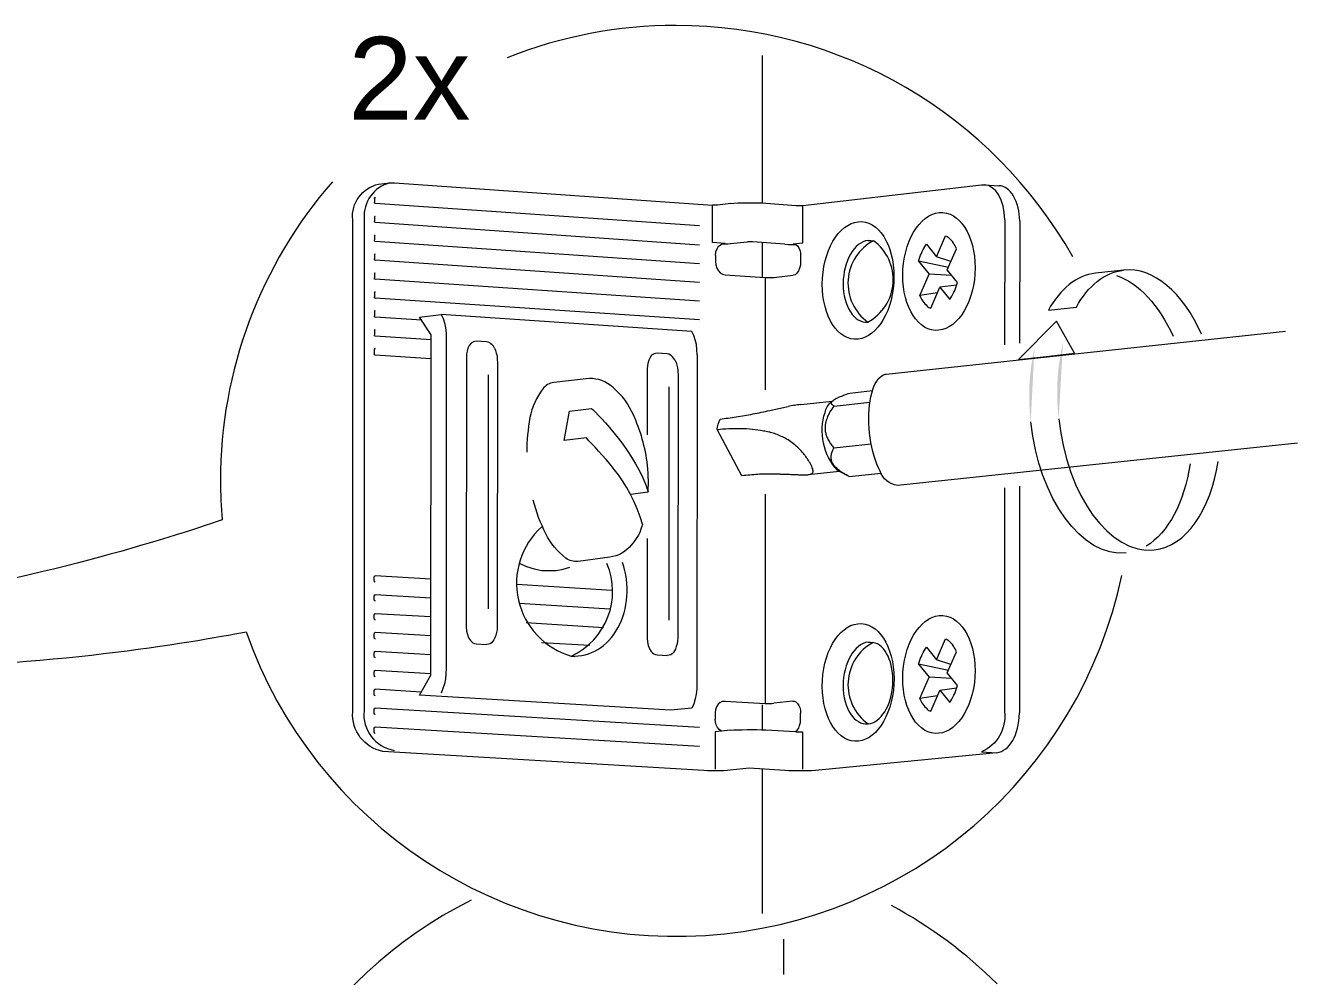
# Model space of a CAD drawing. Header units: metres. Extents: x -11.5 to 7.4, y -3.8 to 5.9.
# Drawn here: x 6.1789 to 6.422, y -0.2013 to -0.0195 of the extents above; entities that cross this region are included whole.
import ezdxf

# ---------------------------------------------------------------- set-up
doc = ezdxf.new("R2010")
doc.units = ezdxf.units.M
doc.header["$MEASUREMENT"] = 0
for name, color, linetype, lineweight in [('PDF12_Geometry_Num_Penna__7_Num_Penna__7', 7, 'Continuous', 18), ('PDF12_Solid Fills_Num_Penna__7_Num_Penna__7', 7, 'Continuous', 18), ('PDF12_Text_Num_Penna__7_Num_Penna__7', 7, 'Continuous', 18)]:
    doc.layers.add(name, color=color, linetype=linetype, lineweight=lineweight)
doc.styles.add('GENERATED_STYLE_1', font='')
doc.styles.get('GENERATED_STYLE_1').set_extended_font_data('Arial')

msp = doc.modelspace()

# ---------------------------------------------------------------- hatches: boundary and pattern name
at = {"layer": 'PDF12_Geometry_Num_Penna__7_Num_Penna__7', "linetype": 'Continuous', "lineweight": 18}
for points in [[(6.377154154738458, -0.08006788471890314, 0.0866461141950408), (6.376333512557284, -0.0946514825223348)], [(6.371703272466213, -0.08108631640781194, 0.08341254911021341), (6.370985824810818, -0.09523379448921343)]]:
    msp.add_hatch(color=7, dxfattribs=at).paths.add_polyline_path(points)

# ---------------------------------------------------------------- linework, layer by layer
at = {"layer": 'PDF12_Geometry_Num_Penna__7_Num_Penna__7', "color": 7, "linetype": 'Continuous', "lineweight": 18, "flags": 128}
for points in [[(6.379031680854453, -0.06369840736641841, 0.2706346865730537), (6.303214417065494, -0.01945989697120698, 0.09543994862644102), (6.270956299710388, -0.02563068391136625)], [(6.23755677718982, -0.04934441738283812, 0.1818035563263789), (6.216153741141351, -0.1065190986878388, 0.02112047143142686), (6.216492808868903, -0.1139638466188302)], [(6.365989612705116, -0.107835811696491), (6.365965656833064, -0.1506560116154105, -0.3331966840902427), (6.361569815736251, -0.1583377384038087), (6.364447960200399, -0.1585344222559133), (6.329830250873167, -0.1618649027247105), (6.329110346205253, -0.1619128144688204), (6.328246706305007, -0.1619128144688204), (6.32737323835469, -0.1619668687442273), (6.326451858660262, -0.1619668687442273), (6.325588218760014, -0.1619128144688204), (6.324772490603882, -0.1619128144688204), (6.323994846141781, -0.1618649027247105), (6.31719002712123, -0.1614570386466436), (6.313552542938245, -0.161816868129975), (6.312996029602811, -0.1618647798740849), (6.312333864729082, -0.1619126916181957), (6.311556220266983, -0.1619126916181957), (6.310798231905032, -0.1619126916181957), (6.309972675698823, -0.1619126916181957), (6.309195031236726, -0.1619126916181957), (6.308494536967707, -0.1618649027247105), (6.24720349973987, -0.1582272956911019, -0.3811091717443293), (6.241425834802669, -0.1506562573166619), (6.241425834802669, -0.05661103190623962, -0.3826092826600911), (6.246387525882485, -0.04980314162003729), (6.248547239886227, -0.04955375484941271), (6.249007929733441, -0.04955375484941271), (6.249401051736399, -0.04955375484941271)], [(6.24854748558748, -0.04955314059628435, 0.3643921101698933), (6.24362363250045, -0.05641066253535776), (6.243585548806411, -0.1504503596676132, 0.393729909257517), (6.249363090892986, -0.1580270491708475)], [(6.339907810568336, -0.06055207998587875), (6.340426240209734, -0.06055207998587875), (6.340944669851135, -0.06060981978006375, 0.5549171600282522), (6.339869481173048, -0.07616811444957072, 0.5503406632966503), (6.340944424149882, -0.06061031118256732)], [(6.355253327953747, -0.06569952121209255), (6.349561658454689, -0.0645250692282584, -0.07008471604442723), (6.350820385967909, -0.0616240745476917, -0.02809651485427964), (6.351065227265373, -0.0612641222137329), (6.353008724167491, -0.06366118362676243), (6.354724947411647, -0.0596636242591968, -0.09728648332462302), (6.355333795113726, -0.06004347839455448)], [(6.353616957616438, -0.06951931572394532), (6.355511314268186, -0.07185581177839317, 0.0204369607565852), (6.355724828656042, -0.07153124042470171, 0.0699464404147058), (6.357003949373164, -0.06857643716997863), (6.355050624420972, -0.0661710219143874), (6.356774218702686, -0.06215626345919478)], [(6.294496568098056, -0.10905682406755), (6.297881839946015, -0.10863606067376, 0.04447664109990637), (6.297671765375684, -0.1028706807991506, 0.08064370781714315), (6.29472089334099, -0.09320233653893606, 0.1174571781747278), (6.290623824966431, -0.08822442917649731, 0.1998478410961568), (6.286061152719615, -0.08702786407999952), (6.279846139554122, -0.0876986284975434, 0.1973728594111299), (6.277750307875859, -0.088916078200449, 0.1160723292343171), (6.275296980876158, -0.09443452831695343, 0.04627809419313438), (6.274688870277833, -0.1010217788789944)], [(6.421976451308058, -0.09930346717419614), (6.345536334845669, -0.1073956379038066, -0.2966754128024222), (6.342212488310668, -0.1046469779993853), (6.341890619670746, -0.1039995552007653), (6.341593321156012, -0.1032968496204791), (6.341313221728905, -0.1025572888524175), (6.341055235414466, -0.1017636738089491), (6.340823047731467, -0.100928289552666), (6.340620344198694, -0.1000757062087541), (6.340445896309882, -0.09919118170210339), (6.340297247052515, -0.09829682914537585), (6.340187909995441, -0.09737299243842745), (6.340098229038517, -0.096443013200183), (6.340047860281889, -0.09553637558086514), (6.340035575219297, -0.09462236692399095), (6.340046631775628, -0.09373292839230185), (6.340098229038517, -0.09286314596076028), (6.340178081945368, -0.09202407618569985), (6.3402886475087, -0.09121817607963933), (6.34043361124729, -0.09045281668013239), (6.340605602123583, -0.0897365975309965), (6.340804620137579, -0.08907934668230233), (6.341039264833094, -0.08845772251512773), (6.341289880109979, -0.08791103722976601), (6.341571208043346, -0.08743929082621893), (6.341867278051824, -0.08701299915426208), (6.342187918185486, -0.08668007395800892), (6.342520843381736, -0.08641103108723414), (6.342873424678139, -0.08622429813583032), (6.343235834024615, -0.0861100470537215), (6.343383254775723, -0.08609039095357307)], [(6.33337400002857, -0.09103119742698329, -0.01857176513296081), (6.333775721575341, -0.09078426766887482, -0.02900100901166496), (6.334436657942812, -0.09047714110406435, -0.01458663496644073), (6.335193417798507, -0.09015895798292206, -0.003165480395004254), (6.336405830625747, -0.08973278916159177), (6.340742457720863, -0.08926718528933986)], [(6.326971148256039, -0.09192493573057625, 0.02937080263194814), (6.325822494903651, -0.09208341303802126, 0.009417504514754989), (6.32462961532593, -0.0922898020895726)], [(6.336267869372834, -0.1056571786963572), (6.334055329599945, -0.1045158963815229, -0.2676781192566744), (6.331689595096528, -0.09341855364056162, -0.1477128112155758), (6.332749181745122, -0.09152272278130447), (6.333218471136151, -0.0911332862971248)], [(6.333167610977018, -0.0920619141784833, 0.02424306734896007), (6.333434196835274, -0.09221547746088987), (6.340249949561533, -0.09149434428671555)], [(6.311041598994986, -0.09669522553520604, -0.07214354001749038), (6.311622191053104, -0.094698902863942, 0.008382827457413224), (6.314720483838906, -0.0942898102796148, 0.007380766741749447), (6.316294200356991, -0.09402322442135969, 0.006413465055409468), (6.31788265895019, -0.09372715441288282, 0.003854359638355734), (6.319489545137271, -0.0934003717479257, 0.00538000910501954), (6.321116087424508, -0.09305270447656167)], [(6.332179646243336, -0.09429840982343052, 0.03935766654949668), (6.331846721047079, -0.0952296175679308, 0.03713608390730298), (6.33170789983979, -0.09597286385477322, 0.04071554196169359), (6.331698071789715, -0.09672102416665052, 0.04637682848463142), (6.331812322871828, -0.0974274152657113, 0.04257890808523731), (6.332028539973454, -0.09810432221455123, 0.0361256158826121), (6.33240446288878, -0.09885985356398486, 0.03288132531523819), (6.332873752279809, -0.09956501615678803, 0.01347670895985501), (6.333394638933726, -0.1002050679178526), (6.340489262580835, -0.0994397085183456)], [(6.323099510780049, -0.1052050883929576, -0.0006767824904297852), (6.321711298707109, -0.105206316899217, 0.005652260374424623), (6.320277631902574, -0.1052272015056239, 0.01095378544099788), (6.318810795429043, -0.1052873983123268, 0.006754547496644391), (6.315797269575128, -0.1055294140453968), (6.311041721845614, -0.09669522553520604, -0.007386650927964722), (6.31332920050032, -0.09651586362135678, -0.01744515789360101), (6.315589652017316, -0.09648637947113414, -0.02135564399898363), (6.317776393158764, -0.09660923009705868, -0.02733527376888996), (6.319912765543581, -0.09692741321820186, -0.007476721661646753), (6.320982794495377, -0.09716574343249373)], [(6.325160944283052, -0.09905641456546377, 0.02724877641931093), (6.324060202674774, -0.09838319313539934, 0.02299390677457829), (6.323061427086012, -0.097890562125448, 0.01841727193933448), (6.322039309878322, -0.09749006908493563)], [(6.32821501084352, -0.1021719064388948, 0.01595340008176144), (6.327792404690344, -0.101592051484535, 0.01995116050332276), (6.327316972768013, -0.1010171105552127, 0.01689009413796737), (6.326770287482656, -0.1004225135257384, 0.02418859518975087), (6.32617691895944, -0.09986477168404573)], [(6.32932803751439, -0.104232111435639, 0.02029557010710687), (6.329167103194436, -0.1038009057386446, 0.01451668709784883), (6.328900517336177, -0.103270191034655)], [(6.327764149046381, -0.1053697082316942, 0.01773368564994856), (6.328395601263628, -0.1053463666127676, 0.04334316430237712), (6.328905431361214, -0.1052517716308152)], [(6.294653448347358, -0.1187818024663159, -0.2003222332910404), (6.29054778042898, -0.1211061363087955), (6.284502301127265, -0.1219071223898203, -0.2005277237984098), (6.282157082678378, -0.1212867267289024, -0.1171548882466127), (6.27832291464329, -0.116631916512647, -0.04888901140861156), (6.27590398581885, -0.1102363129270456)], [(6.277561117911937, -0.1152830166400012, 0.5893325963494971), (6.283195047616806, -0.140011619132232, 0.4056333264550265), (6.289999743786735, -0.1222933647577236)], [(6.339907810568336, -0.1373378981096227), (6.340368500415551, -0.1373378981096227), (6.340848846362913, -0.1374017804351029, 0.5518793658808572), (6.339907442016456, -0.1529593380008603)], [(6.355253327953747, -0.1427366917164754), (6.349561658454689, -0.1415634682389015, -0.07008471604398687), (6.350820385967909, -0.1386612450520763, -0.02809651486363856), (6.351065227265373, -0.1383012927181175), (6.353008724167491, -0.1406983541311462), (6.354724947411647, -0.1367007947635805, -0.09614546129674634), (6.355333795113724, -0.1370806488989373)], [(6.353616957616438, -0.1465564862283282), (6.355511314268188, -0.1488929822827769, 0.02043696078576228), (6.355724828656044, -0.1485684109290855, 0.06994644041501591), (6.357003949373164, -0.1456136076743633), (6.355050624420972, -0.1432081924187711), (6.356774218702686, -0.1391934339635776)], [(6.264036001101466, -0.1866691812025092, 0.2832962679188645), (6.216153741141351, -0.2644348559186227, 0.4142054835113699), (6.303214294214868, -0.3514954089921414, 0.1650874844762945), (6.356004436680644, -0.3336697831705768)]]:
    msp.add_lwpolyline(points, format="xyb", dxfattribs=at)
for points in [[(6.319673452524279, -0.02521692300325373), (6.319656253436651, -0.05339148555265094)], [(6.249401543138903, -0.04955375484941271), (6.310174519277217, -0.05380438650638109)], [(6.327430855298246, -0.05385352675675037), (6.361569815736251, -0.04991247867711035), (6.361829030556951, -0.04991247867711035), (6.362088245377651, -0.04991247867711035), (6.36494820794916, -0.05011395370362592)], [(6.24561995517171, -0.05339160840327573), (6.245725606710007, -0.05349357442279334), (6.245667866915822, -0.05349357442279334), (6.245562215377525, -0.05339160840327573), (6.245562215377525, -0.05323435960209366)], [(6.245562461078778, -0.05257096622210433), (6.245562461078778, -0.05241248891466199), (6.245668112617075, -0.0523645771705521), (6.24572585241126, -0.05231175140140643), (6.245562461078778, -0.05247145721510638)], [(6.245562461078778, -0.05257096622210433), (6.245562461078778, -0.05323435960209366)], [(6.313658071625916, -0.05349357442279334), (6.314272324755535, -0.05344566267868167), (6.315030313117484, -0.05339160840327573), (6.31591360911788, -0.05334369665916583), (6.316834988812309, -0.05334369665916583), (6.317756368506737, -0.05334369665916583), (6.318667920151093, -0.05334369665916583), (6.319589299845525, -0.05339160840327573), (6.320376772357696, -0.05344566267868167), (6.326192520988934, -0.05385352675675037)], [(6.307678808811572, -0.057793346330131), (6.24572523815813, -0.05349357442279334)], [(6.313658071625916, -0.05349345157216767), (6.311153147363326, -0.05380426365575541), (6.310932016236663, -0.05380426365575541), (6.310692457516113, -0.05380426365575541), (6.310433242695412, -0.05380426365575541), (6.310174027874712, -0.05380426365575541)], [(6.311815312237057, -0.06131928214477345), (6.312208434240011, -0.06117063288740621), (6.312631040393191, -0.06112272114329631), (6.310174027874712, -0.06095932981081642), (6.310174027874712, -0.05380450935700587)], [(6.325588095909389, -0.06122444146156081), (6.327430855298246, -0.06102173792878585), (6.327430855298246, -0.05385340390612381)], [(6.326192766690188, -0.05385352675675037), (6.326547804999107, -0.05385352675675037), (6.32700849484632, -0.05385352675675037), (6.327431100999499, -0.05385352675675037)], [(6.24561995517171, -0.05701963308806235), (6.245725606710007, -0.05712037060132058), (6.245667866915822, -0.05707245885720891), (6.245562215377525, -0.05697172134395156), (6.245562215377525, -0.05687098383069422)], [(6.24572585241126, -0.05595378105754634), (6.245668112617075, -0.05595378105754634), (6.245562461078778, -0.05605083305202552), (6.245562461078778, -0.05620439633443119), (6.245562461078778, -0.05687024672693841)], [(6.245562461078778, -0.05610415022367654), (6.24572585241126, -0.05595427246004903)], [(6.307678808811572, -0.0614309533637396), (6.24572523815813, -0.05712012490006835)], [(6.366022045270363, -0.05661164615936887), (6.36600730319525, -0.08049995037027902)], [(6.368883359198756, -0.0568228263853312), (6.368873531148681, -0.08019270095484377)], [(6.24561995517171, -0.06066190844545538), (6.245725606710007, -0.06076264595871272), (6.245667866915822, -0.06071104869582467), (6.245562215377525, -0.06061031118256732), (6.245562215377525, -0.06045183387512587)], [(6.24572585241126, -0.05953033133006969), (6.245668112617075, -0.05958315709921713), (6.245562461078778, -0.05968266610621509), (6.245562461078778, -0.05979323166954664), (6.245562461078778, -0.06045171102449931)], [(6.245562461078778, -0.05974052875102576), (6.24572585241126, -0.05953045418069447)], [(6.307678808811572, -0.06501020635003218), (6.24572523815813, -0.06076203170558259)], [(6.245562461078778, -0.06332162449670786), (6.24572585241126, -0.06317174673308035)], [(6.24572585241126, -0.06317186958370691), (6.245668112617075, -0.06317186958370691), (6.245562461078778, -0.06327383560322364), (6.245562461078778, -0.06342125635433238), (6.245562461078778, -0.06409324927813653)], [(6.3107307869114, -0.06342125635433238), (6.310798354755658, -0.06275909148060244), (6.311057569576358, -0.06213992432594573), (6.311353639584835, -0.06168046298499075), (6.311815557938308, -0.06131928214477345)], [(6.313610159881804, -0.06122456431218648), (6.313091730240405, -0.06127247605629638), (6.312477477110788, -0.06127247605629638), (6.311815312237057, -0.06131915929414866)], [(6.312074527057757, -0.06122456431218648), (6.312631040393191, -0.06112259829266975)], [(6.316777371868749, -0.06086461197822945), (6.31361028273243, -0.06122456431218648)], [(6.317813985450297, -0.06081178620908201), (6.317554770629597, -0.06081178620908201), (6.317295555808897, -0.06081178620908201), (6.316988429244088, -0.06081178620908201), (6.316777126167498, -0.06086461197822945)], [(6.323994846141781, -0.06127198465379369), (6.31781423115155, -0.06081129480657932)], [(6.319656744839154, -0.06095945266144298), (6.319656744839154, -0.06762164210529775)], [(6.323994968992407, -0.06127137040066355), (6.324676789966285, -0.06131928214477345), (6.325367210483979, -0.06131928214477345), (6.326087115151891, -0.06131928214477345), (6.326413897816851, -0.06158341099051068), (6.3266534565374, -0.06194336332446859), (6.326873359157807, -0.06239913914664541), (6.326970411152285, -0.06291388326926661), (6.32700849484632, -0.06346916809844316), (6.32700849484632, -0.06464976261357158), (6.326970411152285, -0.06526892976822918), (6.326807019819805, -0.06587826887281167), (6.326615372843365, -0.06639301299543288), (6.326288590178407, -0.06679964856724041), (6.325953207969635, -0.06711168915708754), (6.325588341610642, -0.06721365517660338)], [(6.3258952224742, -0.06127247605629638), (6.325588095909389, -0.06122456431218648), (6.32582765462994, -0.06127247605629638), (6.326086869450641, -0.06131915929414866)], [(6.24561995517171, -0.06424128428237452), (6.245725606710007, -0.06434325030189036), (6.245667866915822, -0.06434325030189036), (6.245562215377525, -0.06424128428237452), (6.245562215377525, -0.06409263502500728)], [(6.307678808811572, -0.0685908106932116), (6.24572523815813, -0.064342636048762)], [(6.310730664060774, -0.0634211335037067), (6.310730664060774, -0.06460172801883601), (6.310798231905032, -0.06521106712341851), (6.310989878881472, -0.06583023427807433), (6.311297005446283, -0.06634006437565976), (6.311652043755203, -0.06675284247876423), (6.312112733602419, -0.06701082879320364), (6.312631163243816, -0.06711156630646098), (6.32025158756988, -0.06766807964189692)], [(6.349561904155941, -0.06452556063076287), (6.351572968902317, -0.06700714327442636)], [(6.355729619830452, -0.06459693684442502), (6.353008478466238, -0.06366081507488364)], [(6.245562215377525, -0.0678793827184867), (6.245725606710007, -0.06798134873800254), (6.24561995517171, -0.06793220848763326), (6.245562215377525, -0.0678326994806353), (6.245562215377525, -0.06772090541104525)], [(6.245562461078778, -0.06694842067523421), (6.24572585241126, -0.06679977141786697)], [(6.24572585241126, -0.06680075422287413), (6.245620200872963, -0.06680075422287413), (6.245562461078778, -0.06690149173613236), (6.245562461078778, -0.06705874053731531), (6.245562461078778, -0.06772090541104525)], [(6.307678808811572, -0.07217915462582436), (6.24572523815813, -0.06798134873800254)], [(6.320251710420505, -0.06766820249252348), (6.320241882370432, -0.08910072269121372)], [(6.320251710420505, -0.06766807964189692), (6.320674316573683, -0.06766807964189692), (6.321135006420898, -0.06766807964189692), (6.321528128423854, -0.06766807964189692), (6.32189299478285, -0.06762139640404641), (6.325588341610642, -0.06721353232597949)], [(6.349810308121562, -0.07110900282340094), (6.351573214603569, -0.06700702042380069)], [(6.355934780375748, -0.06726267257634788), (6.351572354649186, -0.06700714327442636)], [(6.388742777132489, -0.0662417838749203), (6.383393860879762, -0.06682778136057621)], [(6.245562461078778, -0.07059069603262813), (6.24572585241126, -0.07038922100611256), (6.245620200872963, -0.07044204677525912), (6.245562461078778, -0.07053787026348157), (6.245562461078778, -0.07063983628299741), (6.245562461078778, -0.0713106007005413)], [(6.351894223289108, -0.0735246146809434), (6.353616589064561, -0.06951968427582234)], [(6.356844243559461, -0.06910911748398618), (6.353616957616438, -0.06951943857457188)], [(6.245562215377525, -0.07150789880577602), (6.245725606710007, -0.07160863631903336), (6.24561995517171, -0.07156072457492257), (6.245562215377525, -0.07145998706166523), (6.245562215377525, -0.07131010929803949)], [(6.307678808811572, -0.07576025037150647), (6.24572523815813, -0.07160912772153694)], [(6.353168307130565, -0.07056735441370243), (6.349810799524063, -0.07110666866150872)], [(6.245562215377525, -0.07509685699151714), (6.245725606710007, -0.07519882301103475), (6.24561995517171, -0.07519882301103475), (6.245562215377525, -0.07509685699151714), (6.245562215377525, -0.07493960819033596)], [(6.24572585241126, -0.07401749139215053), (6.245620200872963, -0.07401749139215053), (6.245562461078778, -0.07411945741166726), (6.245562461078778, -0.07428284874414626), (6.245562461078778, -0.07494009959283865)], [(6.245562461078778, -0.07417130037580666), (6.24572585241126, -0.07401773709340098)], [(6.25462269474067, -0.07580767071311456), (6.24572585241126, -0.07519833160853029)], [(6.256427001883617, -0.0785759867176834), (6.254219376135762, -0.07519882301103475), (6.258317673016583, -0.07473813316382039)], [(6.307256325509018, -0.08242071990659827), (6.307217013308723, -0.08143668639294876), (6.307092934176541, -0.08046739495440924), (6.306891459150027, -0.07954970077875778), (6.306594160635289, -0.07872905859758461), (6.306239122326369, -0.0779575566667825), (6.258317550165959, -0.07473764176131592)], [(6.258317795867212, -0.07473813316382039), (6.258682662226203, -0.07551086360088188), (6.258941877046903, -0.07632044922572145), (6.259143352073419, -0.07724674294518685), (6.259277259255677, -0.07821726288998665), (6.259277259255677, -0.07919023984730345)], [(6.374368025393132, -0.07389169235120452), (6.379714484633341, -0.07331306590310227)], [(6.245562461078778, -0.07780939881191795), (6.24572585241126, -0.07766074955455071)], [(6.24572585241126, -0.07766136380768085), (6.245620200872963, -0.07766136380768085), (6.245562461078778, -0.07775964430841853), (6.245562461078778, -0.07790952207204693), (6.245562461078778, -0.07857537246455326)], [(6.245562215377525, -0.07872955000008908), (6.245725606710007, -0.07883151601960581), (6.24561995517171, -0.07877746174419897), (6.245562215377525, -0.07867795273720102), (6.245562215377525, -0.0785759867176834)], [(6.256427001883617, -0.07955019218126047), (6.245725483859379, -0.07883151601960581)], [(6.254162004893455, -0.1474778659227587), (6.256379458691383, -0.1436387838626354), (6.256427370435494, -0.07857586386705773)], [(6.259277504956929, -0.07919023984730345), (6.259277504956929, -0.1423575746848735), (6.25923942126289, -0.1433895199426347), (6.259143597774671, -0.144358811381176), (6.258942122748156, -0.1453281028197155), (6.258625168133273, -0.1461978852512571), (6.258318041568462, -0.1470664391765393)], [(6.265084285492476, -0.07981051265759387), (6.264757502827516, -0.07985842440170376), (6.264517944106966, -0.07991002166459271), (6.26405725425975, -0.0802171482294014), (6.263702215950831, -0.08063115483876615), (6.263443001130131, -0.08113852792383103), (6.263279609797653, -0.0817490955346738), (6.263183786309433, -0.08220978538188817), (6.263183786309433, -0.08282772403028549), (6.263126046515248, -0.1344299009433776)], [(6.268500761399419, -0.08113865077445759), (6.268299286372903, -0.08077869844049967), (6.268097811346388, -0.08052071212606027), (6.267838596525689, -0.08031800859328442), (6.267637121499172, -0.08016075979210235), (6.267320166884289, -0.08000596800343818), (6.267022868369555, -0.07995805625932739), (6.265084285492476, -0.07981063550822043)], [(6.343383377626349, -0.08608977670044471), (6.419703100475338, -0.07789072592627999)], [(6.245725483859379, -0.08123987969021851), (6.245619832321086, -0.08128901994058868), (6.245562092526901, -0.08138852894758664), (6.245524008832865, -0.08149909451091819), (6.245524008832865, -0.08215634535961147)], [(6.245562215377525, -0.08236715703369679), (6.245725606710007, -0.08246789454695413), (6.24561995517171, -0.08241998280284424), (6.245562215377525, -0.08231064574577118), (6.245524131683492, -0.0821570824633655)], [(6.245562461078778, -0.08143668639294876), (6.24572585241126, -0.08123889688521047)], [(6.25637896728888, -0.08318951912363204), (6.245725361008754, -0.08246838594945771)], [(6.268500884250047, -0.08113852792383103), (6.268702359276562, -0.0815992177710454), (6.268855922558966, -0.08210904786863082), (6.269019313891445, -0.08261764945995598), (6.269057397585483, -0.08302919905680106), (6.269057397585483, -0.08343829164112737), (6.269124965429739, -0.08384984123797157)], [(6.299578407090024, -0.0821091707192565), (6.299271280525215, -0.0821570824633655), (6.299012065704513, -0.08220867972625534), (6.298551375857301, -0.0825170347973243), (6.298254077342564, -0.08292981290042789), (6.297994862521865, -0.08343718598549366), (6.29779338749535, -0.08405635314015036), (6.297735647701165, -0.08451704298736473), (6.29767790790698, -0.085126382091949), (6.29767790790698, -0.09770014365526247)], [(6.302956799302931, -0.0833887828388793), (6.302754095770158, -0.08307674224903305), (6.3025538492499, -0.08282735547840758), (6.302332718123239, -0.08261728090807807), (6.302131243096724, -0.08246740314445056), (6.301833944581988, -0.0823101543432676), (6.301516989967105, -0.08225732857412105), (6.299578407090024, -0.08210867931675203)], [(6.307256448359647, -0.08242047420534782), (6.30721713615935, -0.1452794539718489)], [(6.269124719728488, -0.08389787583270802), (6.26905715188423, -0.1339128226588633)], [(6.302956676452308, -0.08338927424138376), (6.303215891273007, -0.08389787583270802), (6.303379282605485, -0.08440770593029345), (6.303475106093705, -0.08493104959672859), (6.303570929581925, -0.08533891367479729), (6.303570929581925, -0.08574554924660482), (6.303618841326038, -0.08614849929963508)], [(6.267320412585542, -0.0862607847717296), (6.267320412585542, -0.1309992972144505)], [(6.303618964176662, -0.08620611624319352), (6.303571052432552, -0.136009759992759)], [(6.301833698880737, -0.08855760007400448), (6.301833698880737, -0.1331486917656157)], [(6.327085276487525, -0.09190417397479766), (6.333068101970021, -0.09126535071999253)], [(6.286077614703487, -0.09828650969279806), (6.281833125577815, -0.09881231037175375), (6.28282453012902, -0.09321523585465741), (6.287070247760951, -0.09268697816318472)], [(6.334425109983975, -0.1046973467560131), (6.328455798070332, -0.1053361700108173)], [(6.336323152154502, -0.1056840829834345), (6.342427599756661, -0.1050329746660372)], [(6.320232545722861, -0.109064317955732), (6.320212889622713, -0.1490669387690842)], [(6.368862965994852, -0.1075274566254238), (6.368844538400962, -0.1508568723887969)], [(6.29767790790698, -0.1175618957508906), (6.29767790790698, -0.1365275753810282)], [(6.273223016609311, -0.1222420131960886), (6.274643169844991, -0.1229127776136334), (6.276082979180821, -0.1233206416917012), (6.277560872210683, -0.1236228542314741), (6.279000681546513, -0.1236719944818434)], [(6.279000804397137, -0.1236719944818434), (6.280334962194672, -0.1236228542314741), (6.281621208248096, -0.1233734674608478), (6.282897626251446, -0.1230147436331501)], [(6.245524008832865, -0.1249005007410826), (6.245562092526901, -0.1248034487466034), (6.245619832321086, -0.1247027112333452), (6.245725483859379, -0.1246511139704571)], [(6.245725606710007, -0.1246516053729607), (6.245524131683492, -0.1248518518932178)], [(6.245725606710007, -0.1258842885534817), (6.24561995517171, -0.1258216347342609), (6.245562215377525, -0.1257208972210027), (6.245524131683492, -0.1255734764698939), (6.245524131683492, -0.1249002550398304)], [(6.245562461078778, -0.1257727401851421), (6.24572585241126, -0.1258845342547339)], [(6.25637896728888, -0.1253132788441871), (6.245725361008754, -0.1246511139704571)], [(6.290940411029435, -0.1274619362915965), (6.272762203911471, -0.1263390815706513)], [(6.245524008832865, -0.1285428989491013), (6.245562092526901, -0.1283795076166223), (6.245619832321086, -0.1282824556221431), (6.245725483859379, -0.1282824556221431)], [(6.245725606710007, -0.1282824556221431), (6.245524131683492, -0.1284409329295846)], [(6.245725606710007, -0.1294582589628606), (6.24561995517171, -0.1294582589628606), (6.245562215377525, -0.1293636639808993), (6.245524131683492, -0.1292002726484203), (6.245524131683492, -0.128543021799727)], [(6.25637896728888, -0.1289513772802984), (6.245725361008754, -0.1282830698752715)], [(6.245562461078778, -0.129363418279647), (6.24572585241126, -0.1294580132616083)], [(6.290575667521065, -0.1310520001329714), (6.273223016609311, -0.1299721431311003)], [(6.245524008832865, -0.132169572277002), (6.245562092526901, -0.1320221515258932), (6.245619832321086, -0.1319201855063765), (6.245725483859379, -0.1319201855063765)], [(6.245725606710007, -0.13192006265575), (6.245524131683492, -0.1320699404193784)], [(6.245725606710007, -0.1331017628265139), (6.24561995517171, -0.1330378805010319), (6.245562215377525, -0.1329383714940349), (6.245524131683492, -0.1328425480058133), (6.245524131683492, -0.1321693265757506)], [(6.245562461078778, -0.1329902144581734), (6.24572585241126, -0.1331020085277643)], [(6.25637896728888, -0.132529524610959), (6.245725361008754, -0.1319201855063765)], [(6.289337578913004, -0.1345785502007448), (6.27459550380213, -0.1336571705063152)], [(6.245524008832865, -0.1357597589690025), (6.245562092526901, -0.1356577929494867), (6.245619832321086, -0.135549684398673), (6.245725483859379, -0.1355005441483037)], [(6.245725606710007, -0.1354999298951736), (6.245524131683492, -0.1357124614780227)], [(6.245725606710007, -0.1367284361544145), (6.24561995517171, -0.1366805244103029), (6.245562215377525, -0.1365797868970455), (6.245524131683492, -0.1364213095896032), (6.245524131683492, -0.1357591447158741)], [(6.25637896728888, -0.1361676230470712), (6.245725361008754, -0.1355005441483037)], [(6.2631262922165, -0.1344299009433776), (6.263184032010685, -0.135250543124549), (6.263337595293091, -0.1359077939732414), (6.263577154013641, -0.1365281896341584), (6.263942020372637, -0.1370404767442608), (6.264163151499298, -0.1372898635148863), (6.26440271021985, -0.1374483408223277), (6.264719664834734, -0.1375982185859552), (6.265016963349469, -0.1376498158488433), (6.267023114070808, -0.1378082931562856)], [(6.269057643286732, -0.1339128226588633), (6.269057643286732, -0.1344791640443725), (6.269019559592696, -0.134991451154475), (6.268923736104476, -0.1355000527458001), (6.268760344771996, -0.1360098828433838), (6.26859695343952, -0.136528312484784)], [(6.303570929581925, -0.1360614801062736), (6.303570929581925, -0.1365799097476712), (6.303513189787742, -0.1370885113389964), (6.303417366299522, -0.137649938699469), (6.303253974967042, -0.138158540290795), (6.303120067784786, -0.1386769699321935)], [(6.245562461078778, -0.136629541400545), (6.24572585241126, -0.1367290504075438)], [(6.26859695343952, -0.1365281896341584), (6.268405306463077, -0.1368783139180412), (6.26820383143656, -0.1371891260016289), (6.267944616615862, -0.1374483408223277), (6.267685401795163, -0.1376498158488433), (6.267378275230351, -0.1377505533621006), (6.267023236921432, -0.1378082931562856)], [(6.286736585460943, -0.1380103824359296), (6.277522788516649, -0.1374477265691985)], [(6.297677785056356, -0.1365281896341584), (6.297735524850541, -0.1373377752589962), (6.297898916183017, -0.1380097681828012), (6.298138474903572, -0.1386203357936413), (6.298454201012193, -0.1391375369287822), (6.298714644339155, -0.1393869236994076), (6.298954203059704, -0.139599455282255), (6.299271157674589, -0.1397001927955133), (6.299578284239399, -0.1397997018025121), (6.301516867116478, -0.1399004393157695)], [(6.245524008832865, -0.1393870465500333), (6.245562092526901, -0.1392383972926661), (6.245619832321086, -0.1391376597794087), (6.245725483859379, -0.1391376597794087)], [(6.245725606710007, -0.1391375369287822), (6.245524131683492, -0.1392911002111878)], [(6.245725606710007, -0.1403096547507223), (6.24561995517171, -0.1403096547507223), (6.245562215377525, -0.1402076887312056), (6.245524131683492, -0.1400590394738375), (6.245524131683492, -0.1393870465500333)], [(6.245562461078778, -0.1402076887312056), (6.24572585241126, -0.1403096547507223)], [(6.25637896728888, -0.1397997018025121), (6.245725361008754, -0.1391375369287822)], [(6.303119822083532, -0.1386768470815678), (6.302917118550759, -0.13902819987171), (6.302697215930355, -0.1393390119552977), (6.302457657209803, -0.1395503150318866), (6.302198442389104, -0.1397468760333638), (6.301871659724148, -0.1398488420528823), (6.301516621415225, -0.1399004393157695)], [(6.355729619830452, -0.1416341073488079), (6.353008478466238, -0.1406979855792683)], [(6.245524008832865, -0.1430294447580529), (6.245562092526901, -0.142866053425573), (6.245619832321086, -0.1427726869498711), (6.245725483859379, -0.1427726869498711)], [(6.245725606710007, -0.142772072696741), (6.245524131683492, -0.1429293214979248)], [(6.245725606710007, -0.143945910427445), (6.24561995517171, -0.1438992271895936), (6.245562215377525, -0.1437972611700769), (6.245524131683492, -0.1436866956067453), (6.245524131683492, -0.1430294447580529)], [(6.25637896728888, -0.1433892742413834), (6.245725361008754, -0.1427725640992454)], [(6.349561904155941, -0.1415633453882759), (6.351572968902317, -0.14404369952568)], [(6.245562461078778, -0.1438499640885986), (6.24572585241126, -0.1439457875768193)], [(6.307216890458097, -0.1452800682249791), (6.307216890458097, -0.1462972714076294), (6.307053499125619, -0.1472763908962431), (6.306853252605363, -0.1481989990969321), (6.306594037784663, -0.1491191502851015), (6.306238999475744, -0.149934878441238)], [(6.349810308121562, -0.1481461733277847), (6.351573214603569, -0.1440441909281844)], [(6.355934780375748, -0.1442998430807316), (6.351572354649186, -0.1440443137788101)], [(6.245524008832865, -0.1466099262506066), (6.245524008832865, -0.146507960231089), (6.245619832321086, -0.1464084512240911), (6.245725483859379, -0.1463605394799794)], [(6.245725606710007, -0.1463610308824839), (6.245524131683492, -0.1465563633777025)], [(6.245725606710007, -0.1475787262866426), (6.24561995517171, -0.1475259005174943), (6.245524131683492, -0.1474263915104954), (6.245524131683492, -0.1472765137468697), (6.245524131683492, -0.1466094348481022)], [(6.245562461078778, -0.1474778659227587), (6.24572585241126, -0.147578603436016)], [(6.254526625551199, -0.1469170528154153), (6.245725606710007, -0.1463605394799803)], [(6.302131243096724, -0.1503476565443416), (6.254161759192202, -0.1474778659227587)], [(6.353168307130565, -0.1476045249180862), (6.349810799524063, -0.1481438391658925)], [(6.351894223289108, -0.150561785185328), (6.353616589064561, -0.146556854780207)], [(6.356844243559461, -0.1461462879883682), (6.353616957616438, -0.1465566090789538)], [(6.245524008832865, -0.1502480246867171), (6.245524008832865, -0.1500883188730162), (6.245619832321086, -0.1499888098660183), (6.245725483859379, -0.1499888098660183)], [(6.245725606710007, -0.1499883184635147), (6.245524131683492, -0.1501381962271413)], [(6.245725606710007, -0.1511687901280174), (6.24561995517171, -0.1511687901280174), (6.245524131683492, -0.1510680526147601), (6.245524131683492, -0.1509095753073186), (6.245524131683492, -0.1502474104335878)], [(6.307678808811572, -0.153678014162514), (6.24572523815813, -0.1499888098660174)], [(6.306239122326369, -0.149934878441238), (6.302130997395471, -0.1503476565443416)], [(6.311613837210542, -0.1488562499456254), (6.311248970851546, -0.149214973773323), (6.310932016236663, -0.1497383174397591), (6.310730541210148, -0.150294830775195), (6.310692457516113, -0.1508562581356667), (6.310692457516113, -0.1520847643949059)], [(6.311613837210542, -0.148856372796252), (6.312074527057757, -0.1486585832885137), (6.312573300599007, -0.1486069860256247)], [(6.312112856453044, -0.1486590746910172), (6.312573546300261, -0.1486074774281292)], [(6.312573300599007, -0.1486074774281292), (6.320213381025217, -0.1490669387690842), (6.320616331078249, -0.1490669387690842), (6.321067192875388, -0.1490669387690842), (6.3215278827226, -0.1490669387690842), (6.321892749081597, -0.1490190270249743)], [(6.319656744839154, -0.1493260307391591), (6.319656744839154, -0.1540864924937111)], [(6.326413774966221, -0.1490669387690842), (6.326154560145524, -0.1488077239483845), (6.325827777480567, -0.1487069864351271), (6.325530478965833, -0.1486590746910172), (6.321892871932221, -0.1490190270249743)], [(6.325530478965833, -0.1486590746910172), (6.325827777480567, -0.1487069864351271)], [(6.326413529264972, -0.1490669387690842), (6.326653087985523, -0.1494268911030403), (6.32687299060593, -0.1498396692061466), (6.326970042600406, -0.1503470422912114), (6.327008126294443, -0.1509096981579434)], [(6.245562461078778, -0.1510686668678893), (6.24572585241126, -0.1511694043811458)], [(6.313610037031179, -0.1541868614550905), (6.311872929180614, -0.1543355107124578), (6.311450323027437, -0.1540382121977233), (6.3111530245127, -0.1536782598637654), (6.310893809692001, -0.1531647442474036), (6.310730418359523, -0.1526463146060051), (6.310692334665484, -0.1520848872455316)], [(6.326049031457854, -0.1544453391720344), (6.326356158022666, -0.1541873528575941), (6.3266534565374, -0.1537745747544896), (6.326807019819805, -0.153264744656906), (6.326970411152285, -0.1526947177526194), (6.32700849484632, -0.1521382044171835), (6.32700849484632, -0.1509096981579434)], [(6.245524008832865, -0.1538748208652434), (6.245524008832865, -0.1537274001141355), (6.245619832321086, -0.1536254340946188), (6.245725483859379, -0.1536254340946188)], [(6.245725606710007, -0.1536258026464958), (6.245524131683492, -0.153774451903864)], [(6.245725606710007, -0.1547974290659333), (6.24561995517171, -0.1547495173218216), (6.245524131683492, -0.1546475513023049), (6.245524131683492, -0.1545480422953061), (6.245524131683492, -0.1538748208652434)], [(6.245562461078778, -0.1546953401957909), (6.24572585241126, -0.1547973062153067)], [(6.307678808811572, -0.1573059159966732), (6.24572523815813, -0.1536253112439923)], [(6.31187305203124, -0.1543352650112064), (6.310692457516113, -0.1544986563436854), (6.310692457516113, -0.161653476797496)], [(6.313610159881804, -0.1541873528575941), (6.314272324755535, -0.154135755594706), (6.315030313117484, -0.1540853868380765), (6.315855869323695, -0.1540853868380765), (6.316777249018124, -0.1540374750939666), (6.317756368506737, -0.1540374750939666), (6.318667920151093, -0.1540374750939666), (6.319551216151487, -0.1540853868380765), (6.320376772357696, -0.154135755594706), (6.326048785756601, -0.1544453391720344)], [(6.326048785756601, -0.154445830574538), (6.326192520988934, -0.1544986563436854)], [(6.326192766690188, -0.1544986563436854), (6.326547804999107, -0.1544986563436854), (6.326970411152285, -0.1544986563436854), (6.327373361205316, -0.1544986563436854)], [(6.32737323835469, -0.1544986563436854), (6.32737323835469, -0.161653476797496)], [(6.319656744839154, -0.1616056879040118), (6.319646916789083, -0.1892225086117127)], [(6.32372850598478, -0.1941383764080591), (6.323723591959741, -0.2008951608338769)]]:
    msp.add_lwpolyline(points, dxfattribs=at)
msp.add_lwpolyline([(6.373967655203243, -0.08272575801076787), (6.379350969631229, -0.0821373035125923), (6.375907466586584, -0.0759689735849518), (6.368653137125774, -0.083306841471388)], close=True, dxfattribs=at)
at = {"layer": 'PDF12_Geometry_Num_Penna__7_Num_Penna__7', "color": 7, "linetype": 'Continuous', "lineweight": 18}
for centre, radius, start, end in [((6.314839403507134, -0.05533392619750011), 0.03818622716381626, 281.2239099326538, 283.0150255347267), ((6.338843680140029, -0.09892382704913771), 0.007128946221277133, 231.760845825466, 239.3223632559561), ((6.303226370338825, -0.1064955407627499), 0.0870828833127213, 199.3604786623462, 348.0054196236526), ((6.302992491142797, -0.264637555718755), 0.08735911570529087, 45.16627887849425, 61.70565461689987)]:
    msp.add_arc(centre, radius, start, end, dxfattribs=at)
for centre, major_axis, ratio, start_param, end_param in [((6.361212384876254, -0.0580709368661374), (0.00106993540497946, 0.008139986431537745), 0.5763271429244362, 4.967742100708254, 6.324398141887151), ((6.365176217789614, -0.05640441071780877), (-0.0003686870038954735, 0.00628676003934673), 0.5867495766863285, 4.611428003770793, 6.245045169124014), ((6.33989733675002, -0.06835944615177336), (0.0004922402752312031, 0.007817099539551405), 0.6044081748277439, 0.1016563481573201, 3.239538125843616), ((6.283052527850383, -0.1266055868135876), (-0.001879671562758033, 0.01333926391125318), 0.7973281668290519, 2.979863746676173, 4.943448418042982), ((6.339926848950217, -0.1451464866396677), (0.0005217939137382995, 0.007822214303329024), 0.6087114681607001, 0.1131257668683612, 3.246769168447575), ((6.340049666746793, -0.1451626799291343), (0.0004978102637087648, 0.007797399968435259), 0.5865526880272858, 3.219091375062248, 6.21708794518341), ((6.356535086373789, -0.1389402508924737), (-0.008832877495652982, 0.01929393670209156), 0.4456283479654264, 3.039737822565439, 3.861199142545463)]:
    msp.add_ellipse(centre, major_axis=major_axis, ratio=ratio, start_param=start_param, end_param=end_param, dxfattribs=at)
for centre, major_axis, ratio in [((6.353454828329943, -0.06648685883302274), (0.000737481299599273, 0.01126400161675375), 0.6104131055064563), ((6.338008372629504, -0.0682079351689282), (0.0007089731488765243, 0.01124981421091821), 0.6055714439011978), ((6.338008887884952, -0.1450464693929492), (0.000628005867991276, 0.01125210311044627), 0.6066841574207023), ((6.353454828270262, -0.1435240293228803), (0.0007374807830373709, 0.01126399372698928), 0.610413105506372)]:
    msp.add_ellipse(centre, major_axis=major_axis, ratio=ratio, dxfattribs=at)
for points in [[(6.356774587254563, -0.06215675486169658), (6.356494487827457, -0.06139753799348657), (6.35600431383002, -0.06067394780679436), (6.355333549412479, -0.06004372409580405)], [(6.40361003703118, -0.07845485600052271), (6.400096509129752, -0.0705813593850575), (6.394487149550068, -0.06561573708521351), (6.388742654281869, -0.06624227527742566)], [(6.383393860879762, -0.06682778136057621), (6.379723084177155, -0.06722827440108858), (6.376598992759911, -0.06984622123952722), (6.374368025393136, -0.07389169235120452)], [(6.383393860879762, -0.06682778136057621), (6.379723084177155, -0.06722827440108858), (6.376598992759911, -0.06984622123952722), (6.374368025393136, -0.07389169235120452)], [(6.379714484633341, -0.07331306590310227), (6.381942994987599, -0.06926513777890886), (6.385069543417366, -0.06664596243421084), (6.388742777132492, -0.06624178387491853)], [(6.379714484633341, -0.07331306590310227), (6.381942994987599, -0.06926513777890886), (6.385069543417366, -0.06664596243421084), (6.388742777132492, -0.06624178387491853)], [(6.387393754409217, -0.06727409768455939), (6.391619815941003, -0.0686782803388688), (6.395505581238975, -0.07293874004591316), (6.398192324427934, -0.07887856780933422)], [(6.349810308121562, -0.07110900282340094), (6.350094093067444, -0.07183013599757437), (6.350570753496029, -0.0725156424902309), (6.351212033763357, -0.07311392503847891)], [(6.351211542360849, -0.0731142935903577), (6.351393361287216, -0.0732887414791703), (6.351631691501506, -0.07342879119272272), (6.351894591840982, -0.0735246146809434)], [(6.323439192760727, -0.09253918886019985), (6.323833543269944, -0.0924654784846437), (6.324225436766643, -0.09236719798390336), (6.324629615325931, -0.09228980208957083)], [(6.326971148256039, -0.09192493573057803), (6.327012353608637, -0.09192493573057803), (6.327048749473349, -0.0919040511241711), (6.327085399338145, -0.0919040511241711)], [(6.332629279534219, -0.09341511382303569), (6.332873752279807, -0.09299619318863783), (6.33315753722569, -0.0926165847545315), (6.333433951134018, -0.09221609171401912)], [(6.332979649519356, -0.09187272421456161), (6.333053134323611, -0.09187272421456161), (6.332838359015707, -0.09167370620056214), (6.332899796612506, -0.09167370620056214)], [(6.332899796612505, -0.09167370620056392), (6.332969291421034, -0.09167370620056392), (6.332860025153092, -0.0914759166928274), (6.332934194787769, -0.0914759166928274)], [(6.333167610977018, -0.0920619141784842), (6.333265058707835, -0.0920619141784842), (6.332895373631811, -0.09187272421456338), (6.332979649519356, -0.09187272421456338)], [(6.332934194787763, -0.09147591669282651), (6.333008109630772, -0.09147591669282651), (6.332985762091541, -0.09126338510998266), (6.33308652956391, -0.09126338510998266)], [(6.333086529563907, -0.09126338510997911), (6.333193381363212, -0.09126338510997911), (6.333254834921425, -0.0911122788400931), (6.333374000028569, -0.0910311974269824)], [(6.287070247760951, -0.09268697816318472), (6.28832086713286, -0.09371032387713196), (6.29579755622659, -0.1015346802422288), (6.297882331348514, -0.1086354464206298)], [(6.321116087424508, -0.09305270447656167), (6.321500609883647, -0.09295933800086065), (6.32188758935531, -0.09288071360026873), (6.322272111814446, -0.09278980413708293)], [(6.33217964624334, -0.09429840982343052), (6.332304953881779, -0.09399128325861916), (6.332464659695479, -0.09370872681899378), (6.332629279534216, -0.0934151138230348)], [(6.376333512557286, -0.0946514825223348), (6.37794654127567, -0.1094181277583921), (6.386112422380835, -0.1206393039302851), (6.394580516025774, -0.1197142387170809)], [(6.322039309878324, -0.09749006908493296), (6.32168918559444, -0.09736476144649142), (6.3213378328043, -0.09726648094575285), (6.32098279449538, -0.09716574343249818)], [(6.38923037126678, -0.1202990076964756), (6.380765963140623, -0.1212228444034249), (6.372598853529201, -0.1100004397252743), (6.370985824810819, -0.09523379448921698)], [(6.296893383809831, -0.1150077083873056), (6.294329491246799, -0.1060654113263029), (6.288456002821377, -0.1010641623449384), (6.286077614703483, -0.0982865096927954)], [(6.326176918959442, -0.09986477168404395), (6.325850136294486, -0.09956501615678803), (6.325507383048159, -0.09930825834860713), (6.325160944283056, -0.09905641456546377)], [(6.332834194378261, -0.1020366478997525), (6.332836651390781, -0.1017934036604231), (6.332862450022223, -0.1015440168897985), (6.332930017866487, -0.1013032296629861)], [(6.33290299072878, -0.1025206793658926), (6.332863678528483, -0.1023671160834878), (6.332846479440857, -0.1022098672823057), (6.332834194378263, -0.1020366478997508)], [(6.332930017866483, -0.101303229662987), (6.332987757660667, -0.1010722704862506), (6.333068839073771, -0.1008339402719569), (6.333178176130844, -0.1006201801828492)], [(6.333178176130849, -0.1006201801828501), (6.333243286962587, -0.1004703024192226), (6.333323139869437, -0.1003449947807811), (6.333394393232472, -0.1002049450672242)], [(6.328592162265108, -0.1027493043807368), (6.328474225664221, -0.1025588859105548), (6.328355060557076, -0.1023660104278541), (6.328215010843521, -0.1021719064388913)], [(6.328900517336177, -0.103270191034655), (6.328808379366731, -0.1031141707397314), (6.32870887035973, -0.1029360373321415), (6.328592162265102, -0.1027493043807359)], [(6.329396833864909, -0.1045969777946336), (6.329389462827354, -0.1044913262563378), (6.32936612120843, -0.1043660186178972), (6.329328037514395, -0.104232111435639)], [(6.333074981605073, -0.1030145388821069), (6.332998814216997, -0.1028499190433703), (6.332938617410296, -0.1026865277108895), (6.332902990728782, -0.1025206793658917)], [(6.333366137588513, -0.1035010273607648), (6.333254343518921, -0.1033364075220282), (6.333149920486886, -0.1031779302145868), (6.333074981605075, -0.103014538882106)], [(6.333756802578948, -0.1039580316892019), (6.3336106103341, -0.1038044684067989), (6.333480388670619, -0.1036570476556893), (6.333366137588515, -0.1035010273607666)], [(6.334431252515271, -0.1045231445684536), (6.334189236782199, -0.104342554148344), (6.333955820592948, -0.104155821196942), (6.33375680257895, -0.1039580316892037)], [(6.401456711259984, -0.103236652813778), (6.40034491309537, -0.1105954053066212), (6.397285932509861, -0.1164418665943394), (6.39306724201563, -0.1189787320196682)], [(6.394580024623266, -0.1197141158664516), (6.400711499363131, -0.1190445799551654), (6.40531716932902, -0.1121821439910553), (6.406777863271262, -0.1028368968770215)], [(6.323099510780049, -0.1052050883929567), (6.323565114652299, -0.1052247444931051), (6.32400860541188, -0.1052272015056239), (6.324448410652685, -0.1052542286433251)], [(6.324448410652693, -0.105254228643326), (6.324753080204989, -0.1052566856558439), (6.325060206769797, -0.1052738847434744), (6.325353819765761, -0.1052763417559923)], [(6.325353819765754, -0.1052763417559923), (6.325643747242935, -0.1052996833749198), (6.325932446213853, -0.1053045973999556), (6.326213774147225, -0.105327939018883)], [(6.32621377414722, -0.1053279390188813), (6.326490188055547, -0.1053254820063625), (6.32676414495136, -0.1053475951190288), (6.327025816784576, -0.1053525091440655)], [(6.327025816784577, -0.1053525091440664), (6.327288717124053, -0.1053733937504724), (6.327533189869644, -0.1053684797254357), (6.327764149046383, -0.1053697082316969)], [(6.328905431361212, -0.105251771630809), (6.329019682443322, -0.1052112309242528), (6.329093007826506, -0.1051018938671833), (6.329199044357177, -0.1051018938671833)], [(6.329199044357171, -0.1051018938671806), (6.329292168048873, -0.1051018938671806), (6.329340322576984, -0.1049667581786622), (6.329369806727208, -0.1048684776779236)], [(6.329369806727208, -0.1048684776779254), (6.329452664898103, -0.1048684776779254), (6.329410347433758, -0.1047026293329285), (6.329396833864903, -0.1045969777946354)], [(6.336323152154502, -0.1056840829834345), (6.335942315214137, -0.1054752369193634), (6.335560249767516, -0.1052762189053666), (6.335206439964859, -0.1050550877787053)], [(6.216492194615771, -0.1139639694694567), (6.196374176114468, -0.1208657176338619), (6.110791516070814, -0.1476803237542805), (6.07459972167362, -0.1179713568870975)], [(6.296750508531881, -0.1150274873380797), (6.296123970339671, -0.1171835158230454), (6.295396694634201, -0.1178272531028872), (6.294653448347366, -0.1187818024663176)], [(6.074599721673621, -0.1179713568870957), (6.105717785220155, -0.1550931305225314), (6.20039262008844, -0.1393301667102307), (6.221068380431439, -0.13536454850541)], [(6.356774587254563, -0.1391939253660812), (6.356494487827457, -0.1384347084978712), (6.35600431383002, -0.137711118311179), (6.355333549412479, -0.1370808946001913)], [(6.349810308121562, -0.1481461733277847), (6.350094093067444, -0.1488673065019581), (6.350570753496029, -0.1495515844883535), (6.351212033763357, -0.1501510955428591)], [(6.351211542360849, -0.1501514640947414), (6.351393361287216, -0.1503259119835541), (6.351631691501506, -0.1504659616971082), (6.351894591840982, -0.1505617851853298)]]:
    msp.add_open_spline(points, degree=3, dxfattribs=at)
at = {"layer": 'PDF12_Solid Fills_Num_Penna__7_Num_Penna__7', "color": 7, "linetype": 'Continuous', "lineweight": 18}
for p, q in [((6.375907466586584, -0.0759689735849518), (6.368653137125774, -0.083306841471388)), ((6.379350969631229, -0.0821373035125923), (6.375907466586584, -0.0759689735849518)), ((6.373967655203243, -0.08272575801076787), (6.379350969631229, -0.0821373035125923)), ((6.368653137125774, -0.083306841471388), (6.373967655203243, -0.08272575801076787))]:
    msp.add_line(p, q, dxfattribs=at)

# ---------------------------------------------------------------- texts
at = {"layer": 'PDF12_Text_Num_Penna__7_Num_Penna__7', "color": 7, "linetype": 'Continuous', "lineweight": 18, "insert": (6.240587256430112, -0.03749643716687026), "char_height": 0.01582901521914505, "attachment_point": 7, "style": 'GENERATED_STYLE_1'}
msp.add_mtext('\\A1;{\\pql;\\fArial|b0|i0|c0|p34;2x}', dxfattribs=at)

doc.saveas('drawing.dxf')
